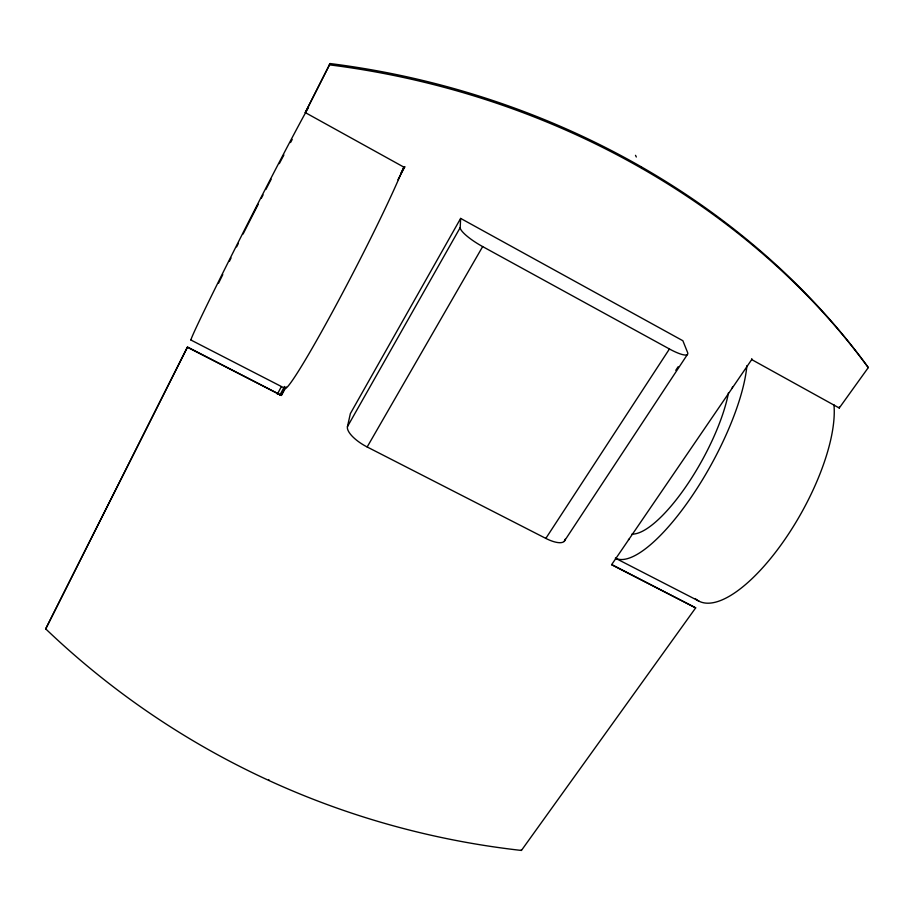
<?xml version="1.0" encoding="UTF-8"?>
<svg xmlns="http://www.w3.org/2000/svg" width="914" height="914" viewBox="0 0 914 914"><rect width="100%" height="100%" fill="white"/><g stroke="black" fill="none" stroke-linecap="round" stroke-linejoin="round"><path stroke-width="1.37" d="M839.258 407.004L839.258 408.021L751.708 359.579L751.776 358.596M460.199 227.586L460.645 218.4L682.872 340.739L687.568 352.45A25.066 5.404 32.2 0 1 669.436 348.977L482.661 246.586A25.695 5.701 30.5 0 1 460.199 227.586L347.457 426.644A24.175 8.889 29.9 0 0 367.165 446.98L545.829 538.403A23.615 8.455 32.9 0 0 565.126 539.214M732.445 387.033L732.24 388.199M268.67 780.385L268.842 779.596M347.457 426.644L350.348 413.642L460.645 218.4M397.944 179.761L404.925 166.634M612.014 564.692L695.68 607.867L521.414 850.443A923.197 866.426 -57.4 0 1 45.7 628.878L187.313 347.206L281.443 395.476L286.093 386.885M404.559 167.513L305.276 112.582L330.114 63.557A712.612 596.214 10.6 0 1 866.323 364.88L868.3 367.588L839.258 408.021M281.272 395.305L187.564 347.034L45.7 628.878M330.114 63.557L305.276 112.582M277.319 394.185L281.318 386.748M279.787 395.225L284.517 386.462M281.169 395.065L285.168 387.593M401.086 172.883L404.422 166.725M367.165 446.98L482.661 246.586M545.829 538.403L669.436 348.977M675.789 370.319L678.142 366.743M564.144 541.454L687.294 354.655M611.569 564.738L751.708 359.579M629.335 539.443L628.455 539.363M611.98 564.955L695.68 607.867M190.98 340.054L285.042 388.393M698.959 601.138L615.328 558.157A127.526 39.005 -61 0 0 691.121 497.365A127.526 39.005 -61 0 0 746.898 365.669M635.504 155.323L636.315 157.002M641 166.668L641.868 168.462M521.38 849.62L521.414 850.443M728.527 392.643A99.123 30.276 -61 0 1 686.551 485.688A99.123 30.276 -61 0 1 631.928 534.107M833.945 404.799A125.995 46.545 -60.6 0 1 781.778 543.853A125.995 46.545 -60.6 0 1 695.223 598.556M403.828 166.794A133.615 7.278 -62.6 0 1 334.901 307.378A133.615 7.278 -62.6 0 1 284.7 387.513M191.472 339.585A135.375 2.331 -63 0 1 235.641 247.408A135.375 2.331 -63 0 1 308.498 107.418M218.492 283.329A105.201 1.805 -63 0 1 222.788 274.588M229.425 261.221A105.201 1.805 -63 0 1 231.036 257.999M236.623 246.849A105.201 1.805 -63 0 1 238.348 243.41M243.067 234.053A105.201 1.805 -63 0 1 258.216 204.325M261.267 198.384A105.201 1.805 -63 0 1 263.061 194.911M265.848 189.495A105.201 1.805 -63 0 1 271.15 179.258M279.318 163.617A105.201 1.805 -63 0 1 283.888 154.969M290.515 142.573A105.201 1.805 -63 0 1 292.206 139.454M329.291 64.825A715.891 598.179 10.6 0 1 868.3 367.588"/></g></svg>
